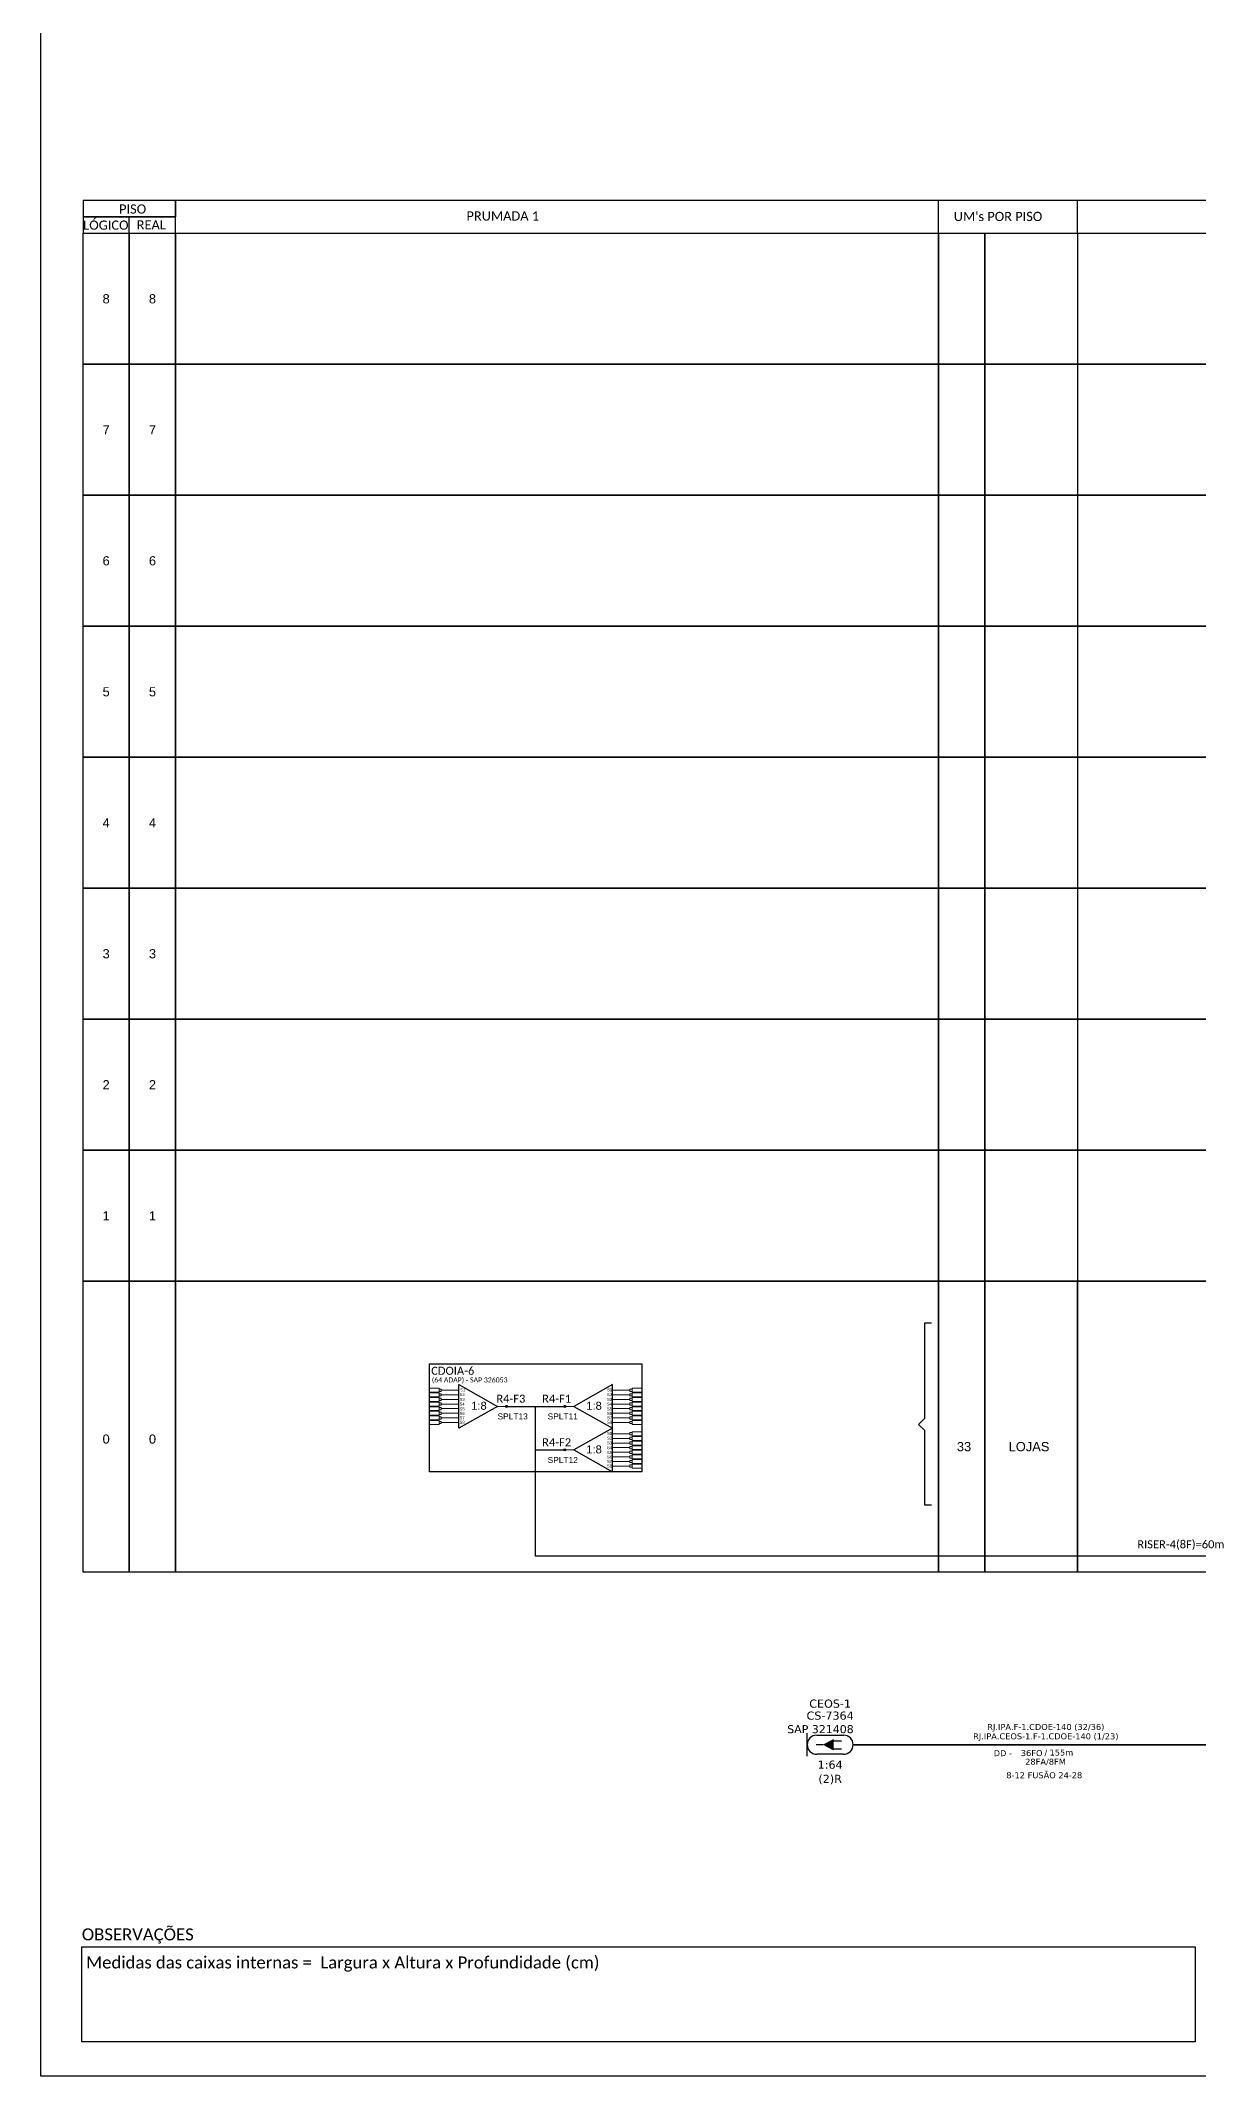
# Model space of a CAD drawing. Header units: millimetres. Extents: x 2752 to 3823, y -3651 to -2634.
# Drawn here: x 2752 to 3042, y -3651 to -3142 of the extents above; entities that cross this region are included whole.
import ezdxf
from ezdxf.enums import TextEntityAlignment as Align

# ---------------------------------------------------------------- set-up
doc = ezdxf.new("R2010")
doc.units = ezdxf.units.MM
doc.layers.add('20.4-CEOS', color=1, linetype='Continuous')
doc.layers.add('20.5-CABO EM DUTO', color=1, linetype='Continuous')
doc.layers.add('40.1-ETIQUETAS', color=1, linetype='Continuous', lineweight=20)
doc.styles.add('ARIAL', font='arial.ttf')
doc.styles.add('siredit', font='verdana.ttf')
doc.styles.add('WMF-Calibri0', font='calibri.ttf')

# ---------------------------------------------------------------- blocks, each defined once
blk = doc.blocks.new('SPLT_1-8_SC-APC')
at = {"color": 1}
blk.add_lwpolyline([(-7.37, -2.1), (-17.04, -7.55), (-7.37, -13), (-7.37, -2.1)], dxfattribs=at)
at = {"color": 3, "lineweight": 0}
for points in [[(-2.99, -3.51), (-7.37, -3.51)], [(-7.37, -4.66), (-2.99, -4.66)], [(-2.41, -3.02), (-2.41, -4)], [(-2.41, -3.02), (0, -3.02)], [(-2.41, -4), (0, -4)], [(-2.41, -4.17), (-2.41, -5.16)], [(-2.41, -4.17), (0, -4.17)], [(-7.37, -5.82), (-2.99, -5.82)], [(-7.37, -6.97), (-2.99, -6.97)], [(-7.37, -8.12), (-2.99, -8.12)], [(-7.37, -9.28), (-2.99, -9.28)], [(-2.41, -5.16), (0, -5.16)], [(-2.41, -5.32), (-2.41, -6.31)], [(-2.41, -5.32), (0, -5.32)], [(-2.41, -6.31), (0, -6.31)], [(-2.41, -6.48), (-2.41, -7.46)], [(-2.41, -6.48), (0, -6.48)], [(-2.41, -7.46), (0, -7.46)], [(-2.41, -7.63), (-2.41, -8.62)], [(-2.41, -7.63), (0, -7.63)], [(-2.41, -8.62), (0, -8.62)], [(-2.41, -8.78), (-2.41, -9.77)], [(-2.41, -8.78), (0, -8.78)], [(-2.41, -9.77), (0, -9.77)], [(-2.41, -9.94), (-2.41, -10.92)], [(-2.41, -9.94), (0, -9.94)], [(-7.37, -10.43), (-2.99, -10.43)], [(-7.37, -11.58), (-2.99, -11.58)], [(-2.41, -10.92), (0, -10.92)], [(-2.41, -11.09), (-2.41, -12.08)], [(-2.41, -11.09), (0, -11.09)], [(-2.41, -12.08), (0, -12.08)]]:
    blk.add_lwpolyline(points, dxfattribs=at)
for points in [[(-2.99, -3.22), (-2.41, -3.22), (-2.41, -3.8), (-2.99, -3.8)], [(-2.99, -4.38), (-2.41, -4.38), (-2.41, -4.95), (-2.99, -4.95)], [(-2.99, -5.53), (-2.41, -5.53), (-2.41, -6.1), (-2.99, -6.1)], [(-2.99, -6.68), (-2.41, -6.68), (-2.41, -7.26), (-2.99, -7.26)], [(-2.99, -7.84), (-2.41, -7.84), (-2.41, -8.41), (-2.99, -8.41)], [(-2.99, -8.99), (-2.41, -8.99), (-2.41, -9.56), (-2.99, -9.56)], [(-2.99, -10.14), (-2.41, -10.14), (-2.41, -10.72), (-2.99, -10.72)], [(-2.99, -11.3), (-2.41, -11.3), (-2.41, -11.87), (-2.99, -11.87)]]:
    blk.add_lwpolyline(points, close=True, dxfattribs=at)
at = {"color": 1, "lineweight": 0}
blk.add_lwpolyline([(-17.04, -7.55), (-19.26, -7.55)], dxfattribs=at)
at = {"color": 1, "style": 'ARIAL'}
for s, height, p in [('S1', 0.75, (-8.74, -3.78)), ('S2', 0.75, (-8.74, -4.97)), ('1:8', 2, (-13.91, -8.4)), ('S3', 0.75, (-8.74, -6.18)), ('S4', 0.75, (-8.74, -7.36)), ('S5', 0.75, (-8.74, -8.57)), ('S6', 0.75, (-8.74, -9.69)), ('S7', 0.75, (-8.74, -10.78)), ('S8', 0.75, (-8.74, -11.9))]:
    blk.add_text(s, height=height, dxfattribs=at).set_placement(p)
blk = doc.blocks.new('CEOS_UN_SC')
at = {"layer": '20.4-CEOS', "color": 0}
for p, q in [((-9.11, 2.39), (-2.39, 2.39)), ((-2.39, -2.39), (-9.11, -2.39))]:
    blk.add_line(p, q, dxfattribs=at)
for points in [[(-11.5, -2.89), (-11.5, 2.89)], [(-7.6, 0), (-9.22, 0)], [(-4.96, 0.95), (-2.92, 0.95)], [(-4.96, -1.04), (-2.92, -1.04)]]:
    blk.add_lwpolyline(points, dxfattribs=at)
blk.add_lwpolyline([(-7.6, 0, 0, 2.95, 0), (-4.83, 0, 2.95, 2.95, 0)], format="xyseb", dxfattribs=at)
for centre, start, end in [((-9.11, 0), 90, 270), ((-2.39, 0), 270, 90)]:
    blk.add_arc(centre, 2.39, start, end, dxfattribs=at)
at = {"layer": '20.4-CEOS', "color": 7, "style": 'siredit'}
for tag, height, p in [('NOME?', 2.03, (-5.75, 10.27)), ('LOCAL?', 2.03, (-5.75, 7.27)), ('TIPO?', 2, (-8.17, 3.89))]:
    blk.add_attdef(tag, text='', height=height, dxfattribs=at).set_placement(p, align=Align.MIDDLE_CENTER)
for tag, p in [('RACIO_SPLITAGEM', (-5.75, -3.97)), ('FIBRAS_RESERVA', (-5.75, -7.51))]:
    blk.add_attdef(tag, text='', height=2.03, dxfattribs=at).set_placement(p, align=Align.TOP_CENTER)
blk = doc.blocks.new('ETIQUETA_RS5F')
at = {"layer": '40.1-ETIQUETAS', "color": 0, "style": 'siredit'}
blk.add_text('/', height=1.5, dxfattribs=at).set_placement((1.55, -1.95), align=Align.MIDDLE_RIGHT)
for tag, p in [('ETIQUETA_R_SECUNDARIA', (1.18, 2.1)), ('ETIQUETA_R_PRIMARIA', (1.18, 4.1)), ('F_ATIVAS/F_MORTAS', (1.11, -4.24))]:
    blk.add_attdef(tag, text='', height=1.5, dxfattribs=at).set_placement(p, align=Align.MIDDLE_CENTER)
for tag, p in [('TIPO_CABO', (-6.62, -2.12)), ('CAP_CABO', (0.37, -2.09))]:
    blk.add_attdef(tag, text='', height=1.5, dxfattribs=at).set_placement(p, align=Align.MIDDLE_RIGHT)
blk.add_attdef('METROS', text='', height=1.5, dxfattribs=at).set_placement((2.11, -1.95), align=Align.MIDDLE_LEFT)
for tag, p in [('FUSÃO_1', (0.82, -8.39)), ('FUSÃO_2', (0.82, -10.6)), ('FUSÃO_3', (0.82, -12.93)), ('FUSÃO_4', (0.82, -15.14)), ('FUSÃO_5', (0.82, -17.16))]:
    blk.add_attdef(tag, text='', height=1.5, dxfattribs=at).set_placement(p, align=Align.CENTER)
blk = doc.blocks.new('SPLT_1-8_SC-APC_ESQ')
at = {"color": 3, "lineweight": 0}
for points in [[(2.41, -3.02), (0, -3.02)], [(2.41, -4), (0, -4)], [(2.41, -4.17), (0, -4.17)], [(2.41, -3.02), (2.41, -4)], [(2.41, -4.17), (2.41, -5.16)], [(2.99, -3.51), (7.37, -3.51)], [(7.37, -4.66), (2.99, -4.66)], [(2.41, -5.16), (0, -5.16)], [(2.41, -5.32), (0, -5.32)], [(2.41, -6.31), (0, -6.31)], [(2.41, -6.48), (0, -6.48)], [(2.41, -7.46), (0, -7.46)], [(2.41, -7.63), (0, -7.63)], [(2.41, -8.62), (0, -8.62)], [(2.41, -8.78), (0, -8.78)], [(2.41, -9.77), (0, -9.77)], [(2.41, -9.94), (0, -9.94)], [(2.41, -5.32), (2.41, -6.31)], [(2.41, -6.48), (2.41, -7.46)], [(2.41, -7.63), (2.41, -8.62)], [(2.41, -8.78), (2.41, -9.77)], [(2.41, -9.94), (2.41, -10.92)], [(7.37, -5.82), (2.99, -5.82)], [(7.37, -6.97), (2.99, -6.97)], [(7.37, -8.12), (2.99, -8.12)], [(7.37, -9.28), (2.99, -9.28)], [(2.41, -10.92), (0, -10.92)], [(2.41, -11.09), (0, -11.09)], [(2.41, -12.08), (0, -12.08)], [(2.41, -11.09), (2.41, -12.08)], [(7.37, -10.43), (2.99, -10.43)], [(7.37, -11.58), (2.99, -11.58)]]:
    blk.add_lwpolyline(points, dxfattribs=at)
for points in [[(2.99, -3.22), (2.41, -3.22), (2.41, -3.8), (2.99, -3.8)], [(2.99, -4.38), (2.41, -4.38), (2.41, -4.95), (2.99, -4.95)], [(2.99, -5.53), (2.41, -5.53), (2.41, -6.1), (2.99, -6.1)], [(2.99, -6.68), (2.41, -6.68), (2.41, -7.26), (2.99, -7.26)], [(2.99, -7.84), (2.41, -7.84), (2.41, -8.41), (2.99, -8.41)], [(2.99, -8.99), (2.41, -8.99), (2.41, -9.56), (2.99, -9.56)], [(2.99, -10.14), (2.41, -10.14), (2.41, -10.72), (2.99, -10.72)], [(2.99, -11.3), (2.41, -11.3), (2.41, -11.87), (2.99, -11.87)]]:
    blk.add_lwpolyline(points, close=True, dxfattribs=at)
at = {"color": 1}
blk.add_lwpolyline([(7.37, -2.1), (17.04, -7.55), (7.37, -13), (7.37, -2.1)], dxfattribs=at)
at = {"color": 1, "lineweight": 0}
blk.add_lwpolyline([(17.04, -7.55), (19.26, -7.55)], dxfattribs=at)
at = {"color": 1, "style": 'ARIAL'}
for s, height, p in [('S2', 0.75, (7.56, -4.97)), ('S1', 0.75, (7.7, -3.78)), ('S5', 0.75, (7.55, -8.57)), ('S3', 0.75, (7.55, -6.18)), ('S4', 0.75, (7.55, -7.36)), ('S6', 0.75, (7.55, -9.69)), ('S7', 0.75, (7.55, -10.78)), ('1:8', 2, (10.45, -8.4)), ('S8', 0.75, (7.55, -11.9))]:
    blk.add_text(s, height=height, dxfattribs=at).set_placement(p)

msp = doc.modelspace()

# ---------------------------------------------------------------- hatches: boundary and pattern name
h = msp.add_hatch(color=3)
h.dxf.hatch_style = 1
edge = h.paths.add_edge_path()
edge.add_arc((2868.84, -3483.78), 0.256, 0, 360)
h = msp.add_hatch(color=3)
h.dxf.hatch_style = 1
edge = h.paths.add_edge_path()
edge.add_arc((2883.45, -3483.78), 0.256, 0, 360)
h = msp.add_hatch(color=3)
h.dxf.hatch_style = 1
edge = h.paths.add_edge_path()
edge.add_arc((2883.45, -3494.67), 0.256, 0, 360)

# ---------------------------------------------------------------- linework, layer by layer
at = {"color": 20}
msp.add_line((2876.15, -3483.78), (2883.45, -3483.78), dxfattribs=at)
for points in [[(2752.43, -2728.4), (3822.83, -2728.4), (3822.83, -3651.23), (2752.43, -3651.23)], [(2763.01, -3186.45), (2786.15, -3186.45), (2786.15, -3182.34), (2763.01, -3182.34)], [(2763.01, -3190.56), (2786.15, -3190.56), (2786.15, -3186.45), (2763.01, -3186.45)], [(2763.01, -3190.56), (2774.58, -3190.56), (2774.58, -3223.3), (2763.01, -3223.3)], [(2774.58, -3190.56), (2786.15, -3190.56), (2786.15, -3223.3), (2774.58, -3223.3)], [(2786.15, -3190.56), (2976.85, -3190.56), (2976.85, -3223.3), (2786.15, -3223.3)], [(2976.85, -3190.56), (2988.42, -3190.56), (2988.42, -3223.3), (2976.85, -3223.3)], [(2988.42, -3190.56), (3011.57, -3190.56), (3011.57, -3223.3), (2988.42, -3223.3)], [(2763.01, -3223.3), (2774.58, -3223.3), (2774.58, -3256.05), (2763.01, -3256.05)], [(2774.58, -3223.3), (2786.15, -3223.3), (2786.15, -3256.05), (2774.58, -3256.05)], [(2786.15, -3223.3), (2976.85, -3223.3), (2976.85, -3256.05), (2786.15, -3256.05)], [(2976.85, -3223.3), (2988.42, -3223.3), (2988.42, -3256.05), (2976.85, -3256.05)], [(2988.42, -3223.3), (3011.57, -3223.3), (3011.57, -3256.05), (2988.42, -3256.05)], [(2763.01, -3256.05), (2774.58, -3256.05), (2774.58, -3288.79), (2763.01, -3288.79)], [(2774.58, -3256.05), (2786.15, -3256.05), (2786.15, -3288.79), (2774.58, -3288.79)], [(2786.15, -3256.05), (2976.85, -3256.05), (2976.85, -3288.79), (2786.15, -3288.79)], [(2976.85, -3256.05), (2988.42, -3256.05), (2988.42, -3288.79), (2976.85, -3288.79)], [(2988.42, -3256.05), (3011.57, -3256.05), (3011.57, -3288.79), (2988.42, -3288.79)], [(2763.01, -3288.79), (2774.58, -3288.79), (2774.58, -3321.53), (2763.01, -3321.53)], [(2774.58, -3288.79), (2786.15, -3288.79), (2786.15, -3321.53), (2774.58, -3321.53)], [(2786.15, -3288.79), (2976.85, -3288.79), (2976.85, -3321.53), (2786.15, -3321.53)], [(2976.85, -3288.79), (2988.42, -3288.79), (2988.42, -3321.53), (2976.85, -3321.53)], [(2988.42, -3288.79), (3011.57, -3288.79), (3011.57, -3321.53), (2988.42, -3321.53)], [(2763.01, -3321.53), (2774.58, -3321.53), (2774.58, -3354.28), (2763.01, -3354.28)], [(2774.58, -3321.53), (2786.15, -3321.53), (2786.15, -3354.28), (2774.58, -3354.28)], [(2786.15, -3321.53), (2976.85, -3321.53), (2976.85, -3354.28), (2786.15, -3354.28)], [(2976.85, -3321.53), (2988.42, -3321.53), (2988.42, -3354.28), (2976.85, -3354.28)], [(2988.42, -3321.53), (3011.57, -3321.53), (3011.57, -3354.28), (2988.42, -3354.28)], [(2763.01, -3354.28), (2774.58, -3354.28), (2774.58, -3387.02), (2763.01, -3387.02)], [(2774.58, -3354.28), (2786.15, -3354.28), (2786.15, -3387.02), (2774.58, -3387.02)], [(2786.15, -3354.28), (2976.85, -3354.28), (2976.85, -3387.02), (2786.15, -3387.02)], [(2976.85, -3354.28), (2988.42, -3354.28), (2988.42, -3387.02), (2976.85, -3387.02)], [(2988.42, -3354.28), (3011.57, -3354.28), (3011.57, -3387.02), (2988.42, -3387.02)], [(2763.01, -3387.02), (2774.58, -3387.02), (2774.58, -3419.77), (2763.01, -3419.77)], [(2774.58, -3387.02), (2786.15, -3387.02), (2786.15, -3419.77), (2774.58, -3419.77)], [(2786.15, -3387.02), (2976.85, -3387.02), (2976.85, -3419.77), (2786.15, -3419.77)], [(2976.85, -3387.02), (2988.42, -3387.02), (2988.42, -3419.77), (2976.85, -3419.77)], [(2988.42, -3387.02), (3011.57, -3387.02), (3011.57, -3419.77), (2988.42, -3419.77)], [(2763.01, -3419.77), (2774.58, -3419.77), (2774.58, -3452.51), (2763.01, -3452.51)], [(2774.58, -3419.77), (2786.15, -3419.77), (2786.15, -3452.51), (2774.58, -3452.51)], [(2786.15, -3419.77), (2976.85, -3419.77), (2976.85, -3452.51), (2786.15, -3452.51)], [(2976.85, -3419.77), (2988.42, -3419.77), (2988.42, -3452.51), (2976.85, -3452.51)], [(2988.42, -3419.77), (3011.57, -3419.77), (3011.57, -3452.51), (2988.42, -3452.51)], [(2763.01, -3452.51), (2774.58, -3452.51), (2774.58, -3525.25), (2763.01, -3525.25)], [(2774.58, -3452.51), (2786.15, -3452.51), (2786.15, -3525.25), (2774.58, -3525.25)], [(2786.15, -3452.51), (2976.85, -3452.51), (2976.85, -3525.25), (2786.15, -3525.25)], [(2976.85, -3452.51), (2988.42, -3452.51), (2988.42, -3525.25), (2976.85, -3525.25)], [(2988.42, -3452.51), (3011.57, -3452.51), (3011.57, -3525.25), (2988.42, -3525.25)]]:
    msp.add_lwpolyline(points, close=True)
for points in [[(2786.15, -3190.56), (3011.57, -3190.56), (3011.57, -3182.34), (2786.15, -3182.34), (2786.15, -3182.34), (2786.15, -3186.45)], [(2786.15, -3190.56), (2786.15, -3182.34)], [(2976.85, -3190.56), (2976.85, -3182.34)], [(3011.57, -3190.56), (3157.23, -3190.56), (3157.23, -3182.34), (3011.57, -3182.34)], [(2774.58, -3190.56), (2774.58, -3186.45)], [(3011.57, -3190.56), (3122.51, -3190.56), (3122.51, -3223.3), (3011.57, -3223.3)], [(3011.57, -3223.3), (3122.51, -3223.3), (3122.51, -3256.05), (3011.57, -3256.05)], [(3011.57, -3256.05), (3122.51, -3256.05), (3122.51, -3288.79), (3011.57, -3288.79)], [(3011.57, -3288.79), (3122.51, -3288.79), (3122.51, -3321.53), (3011.57, -3321.53)], [(3011.57, -3321.53), (3122.51, -3321.53), (3122.51, -3354.28), (3011.57, -3354.28)], [(3011.57, -3354.28), (3122.51, -3354.28), (3122.51, -3387.02), (3011.57, -3387.02)], [(3011.57, -3387.02), (3122.51, -3387.02), (3122.51, -3419.77), (3011.57, -3419.77)], [(3011.57, -3419.77), (3122.51, -3419.77), (3122.51, -3452.51), (3011.57, -3452.51)], [(3011.57, -3452.51), (3122.51, -3452.51), (3122.51, -3525.25), (3011.57, -3525.25), (3011.57, -3452.51)]]:
    msp.add_lwpolyline(points)
at = {"color": 3}
msp.add_lwpolyline([(2975.08, -3508.45), (2973.43, -3508.45), (2973.42, -3489.78), (2971.85, -3488.27), (2973.42, -3486.76), (2973.42, -3462.89), (2975.07, -3462.89)], dxfattribs=at)
at = {"color": 1}
msp.add_lwpolyline([(2849.58, -3473.14), (2902.71, -3473.14), (2902.71, -3500.12), (2849.58, -3500.12)], close=True, dxfattribs=at)
msp.add_lwpolyline([(2902.71, -3500.12), (2902.71, -3500.12), (2902.71, -3500.12), (2849.58, -3500.12), (2849.58, -3476.23), (2849.58, -3476.23)], dxfattribs=at)
at = {"color": 20}
for points in [[(2868.84, -3483.78), (2876.15, -3483.78)], [(3391.31, -3509.41), (3391.31, -3521.23), (2876.15, -3521.23), (2876.15, -3483.78)], [(2876.15, -3494.67), (2883.45, -3494.67)]]:
    msp.add_lwpolyline(points, dxfattribs=at)
at = {"color": 0}
msp.add_lwpolyline([(2762.72, -3618.88), (3040.97, -3618.88), (3040.97, -3642.58), (2762.72, -3642.58)], close=True, dxfattribs=at)
at = {"color": 3}
for centre in [(2868.84, -3483.78), (2883.45, -3483.78), (2883.45, -3494.67), (2883.45, -3494.67)]:
    msp.add_circle(centre, 0.256, dxfattribs=at)
msp.add_point((2866.62, -3483.78))
at = {"layer": '20.5-CABO EM DUTO', "const_width": 0.4}
msp.add_lwpolyline([(2955.51, -3568.35), (3059.16, -3568.35)], dxfattribs=at)

# ---------------------------------------------------------------- block references
msp.add_blockref('SPLT_1-8_SC-APC_ESQ', (2849.58, -3476.23))
at = {"color": 3}
for p in [(2902.71, -3476.23), (2902.71, -3487.13)]:
    msp.add_blockref('SPLT_1-8_SC-APC', p, dxfattribs=at)
at = {"layer": '20.4-CEOS'}
msp.add_blockref('CEOS_UN_SC', (2955.51, -3568.35), dxfattribs=at).add_auto_attribs({'NOME?': 'CEOS-1', 'LOCAL?': 'CS-7364', 'TIPO?': 'SAP 321408', 'RACIO_SPLITAGEM': '1:64', 'FIBRAS_RESERVA': '(2)R'})
at = {"layer": '40.1-ETIQUETAS'}
ref = msp.add_blockref('ETIQUETA_RS5F', (3002.48, -3568.35), dxfattribs=at)
ref.add_attrib('ETIQUETA_R_PRIMARIA', 'RJ.IPA.F-1.CDOE-140 (32/36)', dxfattribs={"color": 0, "height": 1.5, "style": 'siredit'}).set_placement((3003.66, -3563.91), align=Align.MIDDLE_CENTER)
ref.add_attrib('ETIQUETA_R_SECUNDARIA', 'RJ.IPA.CEOS-1.F-1.CDOE-140 (1/23)', dxfattribs={"color": 0, "height": 1.5, "style": 'siredit'}).set_placement((3003.66, -3566.25), align=Align.MIDDLE_CENTER)
ref.add_attrib('TIPO_CABO', 'DD - ', dxfattribs={"color": 0, "height": 1.5, "style": 'siredit'}).set_placement((2995.86, -3570.47), align=Align.MIDDLE_RIGHT)
ref.add_attrib('CAP_CABO', '36FO', dxfattribs={"color": 0, "height": 1.5, "style": 'siredit'}).set_placement((3002.84, -3570.44), align=Align.MIDDLE_RIGHT)
ref.add_attrib('METROS', '155m', dxfattribs={"color": 0, "height": 1.5, "style": 'siredit'}).set_placement((3004.59, -3570.3), align=Align.MIDDLE_LEFT)
ref.add_attrib('F_ATIVAS/F_MORTAS', '28FA/8FM', dxfattribs={"color": 0, "height": 1.5, "style": 'siredit'}).set_placement((3003.59, -3572.6), align=Align.MIDDLE_CENTER)
ref.add_attrib('FUSÃO_1', '8-12 FUSÃO 24-28', dxfattribs={"color": 0, "height": 1.5, "style": 'siredit'}).set_placement((3003.29, -3576.74), align=Align.CENTER)

# ---------------------------------------------------------------- texts
for s, height, style, p in [('     PISO', 2.3, 'WMF-Calibri0', (2767.97, -3185.64)), ('PRUMADA 1', 2.3, 'WMF-Calibri0', (2858.86, -3187.38)), ("UM's POR PISO", 2.3, 'WMF-Calibri0', (2980.67, -3187.5)), ('  LÓGICO', 2.3, 'WMF-Calibri0', (2761.43, -3189.67)), ('    REAL', 2.3, 'WMF-Calibri0', (2773.19, -3189.61)), ('SPLT13', 1.5, 'ARIAL', (2866.62, -3487.04)), ('SPLT11', 1.5, 'ARIAL', (2879.14, -3487.04)), ('SPLT12', 1.5, 'ARIAL', (2879.14, -3497.93)), ('OBSERVAÇÕES', 3, 'WMF-Calibri0', (2762.7, -3617.26))]:
    msp.add_text(s, height=height, dxfattribs=dict(style=style)).set_placement(p)
at = {"style": 'ARIAL'}
for s, p in [('8', (2768.79, -3206.93)), ('8', (2780.37, -3206.93)), ('7', (2768.79, -3239.68)), ('7', (2780.37, -3239.68)), ('6', (2768.79, -3272.42)), ('6', (2780.37, -3272.42)), ('5', (2768.79, -3305.16)), ('5', (2780.37, -3305.16)), ('4', (2768.79, -3337.91)), ('4', (2780.37, -3337.91)), ('3', (2768.79, -3370.65)), ('3', (2780.37, -3370.65)), ('2', (2768.79, -3403.39)), ('2', (2780.37, -3403.39)), ('1', (2768.79, -3436.14)), ('1', (2780.37, -3436.14)), ('0', (2768.79, -3491.95)), ('0', (2780.37, -3491.95)), ('33', (2983.23, -3493.84)), ('LOJAS', (2999.47, -3493.84))]:
    msp.add_text(s, height=2.3, dxfattribs=at).set_placement(p, align=Align.MIDDLE_CENTER)
at = {"color": 1, "style": 'WMF-Calibri0'}
msp.add_text('CDOIA-6', height=2, dxfattribs=at).set_placement((2850.04, -3475.88))
msp.add_text('(64 ADAP) - SAP 326053', height=1.25, dxfattribs=at).set_placement((2859.67, -3477.8), align=Align.CENTER)
at = {"color": 20, "style": 'WMF-Calibri0'}
for s, p in [('R4-F3', (2866.33, -3482.85)), ('R4-F1', (2877.77, -3482.85)), ('R4-F2', (2877.77, -3493.75)), ('RISER-4(8F)=60m', (3026.54, -3519.25))]:
    msp.add_text(s, height=2, dxfattribs=at).set_placement(p)
at = {"insert": (2763.79, -3621.28), "char_height": 3, "width": 277.1819, "attachment_point": 1, "style": 'WMF-Calibri0'}
msp.add_mtext('Medidas das caixas internas =  Largura x Altura x Profundidade (cm)', dxfattribs=at)

doc.saveas('drawing.dxf')
